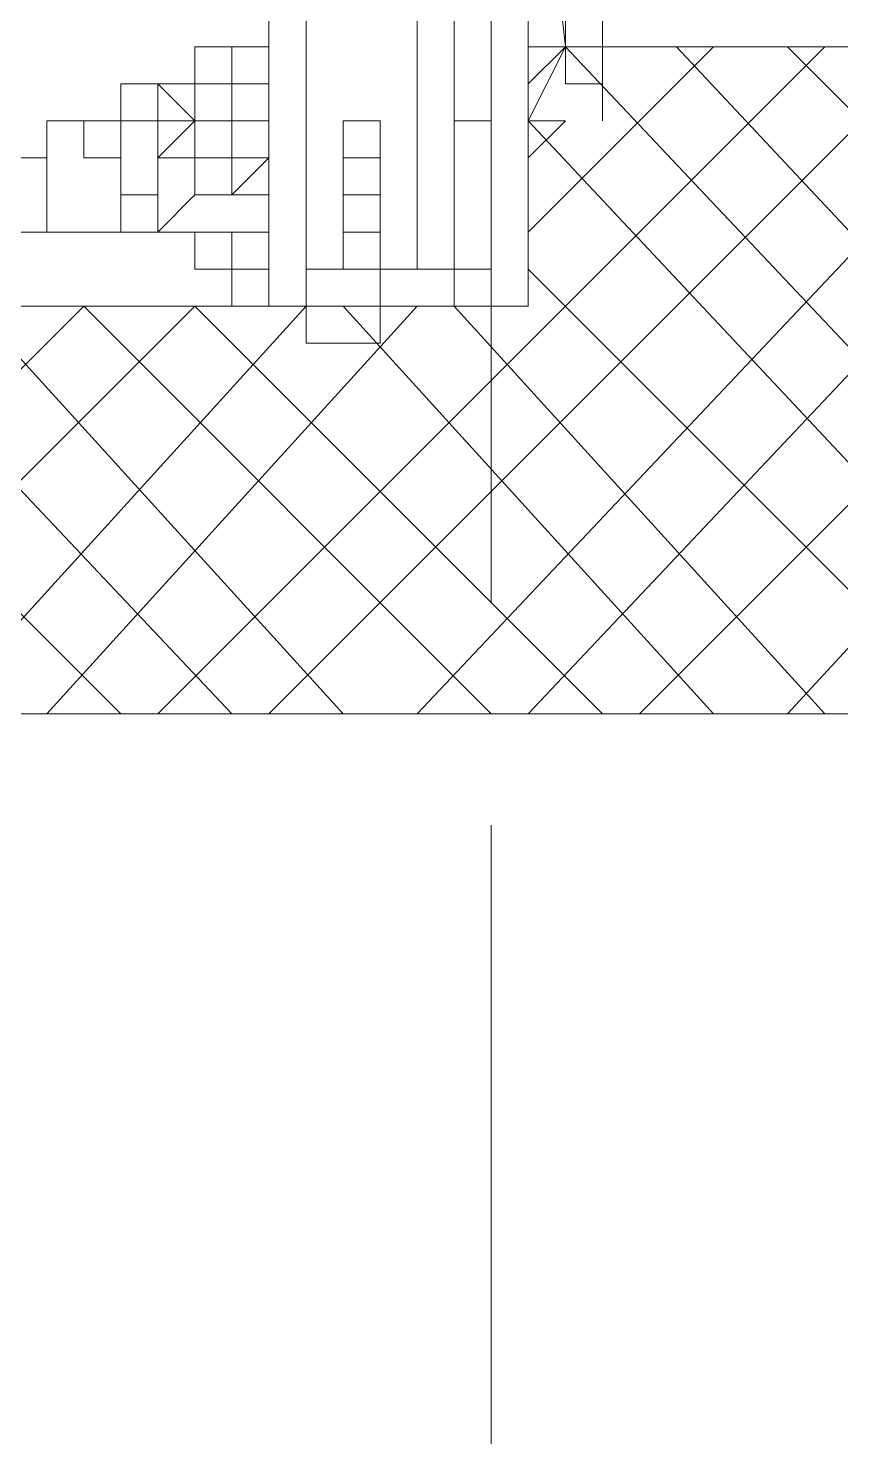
# Model space of a CAD drawing. Header units: millimetres. Extents: x -1005 to 291095, y -4225 to 50669.
# Drawn here: x 69489 to 71000, y 15577 to 18194 of the extents above; entities that cross this region are included whole.
import ezdxf

# ---------------------------------------------------------------- set-up
doc = ezdxf.new("R2010")
doc.units = ezdxf.units.MM
doc.layers.add('PDF_Geomertry', color=7, linetype='Continuous')

msp = doc.modelspace()

# ---------------------------------------------------------------- linework, layer by layer
at = {"layer": 'PDF_Geomertry', "lineweight": 5}
for points in [[(69936.7, 19261.8), (69867.8, 19261.8), (69867.8, 19606.2), (70212.2, 19606.2), (70212.2, 19675.1), (70281.1, 19675.1), (70281.1, 19606.2), (69936.7, 19606.2), (69936.7, 17677.7), (70281.1, 17677.7), (70969.8, 16920.1)], [(70005.6, 19606.2), (70005.6, 17677.7), (70005.6, 17608.8), (70005.6, 17677.7), (69867.8, 17677.7)], [(70350, 19261.8), (70350, 19606.2), (70281.1, 19606.2), (70281.1, 17677.7), (70281.1, 19606.2)], [(70212.2, 17746.6), (70212.2, 19537.3), (70281.1, 19537.3), (70005.6, 19537.3), (70005.6, 17746.6), (70005.6, 17746.6)], [(70556.6, 18022.1), (70556.6, 18091), (70556.6, 18228.7), (70556.6, 18917.5), (70487.7, 18917.5), (70487.7, 18848.6), (70487.7, 18917.5), (70487.7, 18917.5)], [(70487.7, 18917.5), (70487.7, 18504.2), (70487.7, 18917.5), (70487.7, 18228.7), (70487.7, 18091), (70556.6, 18091)], [(70281.1, 18848.6), (70350, 18848.6), (70350, 17126.7)], [(70418.8, 18297.6), (70418.8, 17953.2)], [(67526.1, 16920.1), (68697, 18159.8), (69867.8, 16920.1)], [(68421.5, 18159.8), (69661.2, 16920.1)], [(69730.1, 16920.1), (70969.8, 18159.8)], [(69798.9, 18159.8), (69798.9, 18159.8), (69798.9, 18091)], [(69867.8, 18091), (69867.8, 18022.1), (69867.8, 18091), (69867.8, 18159.8), (69798.9, 18159.8), (69798.9, 18159.8), (69867.8, 18159.8), (69936.7, 18159.8), (69936.7, 18091), (69936.7, 18159.8), (69867.8, 18159.8), (69867.8, 18091), (69867.8, 18159.8), (69867.8, 18159.8)], [(69798.9, 18159.8), (69798.9, 18159.8)], [(69867.8, 18022.1), (69867.8, 18022.1), (69867.8, 18022.1), (69867.8, 18091), (69867.8, 18159.8), (69936.7, 18159.8), (69936.7, 18091), (69936.7, 18091), (69936.7, 18159.8)], [(69936.7, 18022.1), (69867.8, 18022.1), (69867.8, 18091), (69936.7, 18091), (69936.7, 18159.8), (69936.7, 18091), (69936.7, 18159.8), (69867.8, 18159.8), (69867.8, 18159.8)], [(69936.7, 16920.1), (71176.5, 18159.8), (71727.4, 17539.9)], [(70212.2, 16920.1), (71383.1, 18159.8), (71727.4, 17746.6)], [(71658.6, 16920.1), (70487.7, 18159.8), (70418.8, 18022.1), (70418.8, 18022.1)], [(70418.8, 17815.4), (70763.2, 18159.8)], [(70418.8, 16920.1), (71589.7, 18159.8), (71727.4, 18022.1), (70625.4, 16920.1)], [(70694.3, 18159.8), (71727.4, 17057.8)], [(70900.9, 18159.8), (71727.4, 17333.3)], [(69661.2, 17953.2), (69661.2, 18022.1), (69661.2, 18091), (69661.2, 18022.1), (69661.2, 18022.1)], [(69661.2, 17815.4), (69661.2, 18091), (69730.1, 18091), (69798.9, 18022.1), (69798.9, 18091), (69730.1, 18091), (69730.1, 18022.1), (69730.1, 18091), (69730.1, 17815.4), (69730.1, 18091), (69730.1, 17815.4), (69730.1, 18091)], [(69936.7, 18091), (69867.8, 18091), (69867.8, 18091)], [(69936.7, 17953.2), (69867.8, 17884.3), (69867.8, 17953.2), (69936.7, 17953.2), (69936.7, 18022.1), (69936.7, 18091), (69936.7, 17746.6), (69936.7, 17746.6)], [(69316.8, 16920.1), (70005.6, 17677.7), (70350, 17677.7), (70350, 18022.1), (70350, 17746.6), (70281.1, 17746.6), (70005.6, 17746.6), (70005.6, 17746.6)], [(69523.5, 17815.4), (69385.7, 17815.4), (69385.7, 17953.2), (69523.5, 17953.2), (69523.5, 18022.1)], [(69592.3, 18022.1), (69592.3, 18022.1), (69661.2, 18022.1), (69523.5, 18022.1), (69523.5, 17815.4), (69661.2, 17815.4), (69661.2, 18022.1)], [(69730.1, 18022.1), (69798.9, 18022.1), (69730.1, 17953.2), (69798.9, 17953.2), (69798.9, 18022.1), (69798.9, 18022.1)], [(69798.9, 18022.1), (69798.9, 18022.1), (69798.9, 17953.2)], [(69867.8, 18022.1), (69867.8, 18022.1), (69867.8, 18022.1), (69798.9, 18022.1), (69798.9, 18022.1)], [(69798.9, 17953.2), (69798.9, 17953.2), (69798.9, 18022.1)], [(69798.9, 18022.1), (69798.9, 17953.2), (69798.9, 17953.2)], [(69798.9, 18022.1), (69798.9, 18022.1), (69798.9, 18022.1), (69867.8, 18022.1), (69936.7, 18022.1)], [(69936.7, 17884.3), (69936.7, 17884.3), (69936.7, 17953.2), (69867.8, 17953.2), (69798.9, 17953.2), (69798.9, 18022.1), (69798.9, 17953.2), (69798.9, 18022.1), (69798.9, 17953.2), (69798.9, 18022.1), (69798.9, 17953.2), (69798.9, 18022.1), (69798.9, 18022.1)], [(69867.8, 18022.1), (69867.8, 18022.1), (69798.9, 18022.1), (69798.9, 18022.1)], [(69798.9, 18022.1), (69798.9, 18022.1), (69798.9, 17953.2), (69867.8, 17953.2), (69798.9, 17953.2), (69798.9, 17953.2)], [(69867.8, 18022.1), (69867.8, 18022.1), (69936.7, 18022.1)], [(69936.7, 18022.1), (69936.7, 18022.1), (69936.7, 17953.2), (69867.8, 17953.2), (69867.8, 17884.3), (69867.8, 17953.2)], [(69936.7, 18022.1), (69936.7, 17953.2), (69867.8, 17953.2), (69867.8, 17953.2)], [(69867.8, 18022.1), (69867.8, 17953.2), (69867.8, 17953.2)], [(69936.7, 18022.1), (69936.7, 18022.1), (69936.7, 17953.2), (69936.7, 18022.1), (69867.8, 18022.1), (69867.8, 17953.2), (69867.8, 17953.2), (69867.8, 18022.1), (69936.7, 18022.1), (69867.8, 18022.1), (69867.8, 17953.2)], [(69936.7, 18022.1), (69936.7, 18022.1), (69867.8, 18022.1), (69867.8, 18022.1)], [(69936.7, 18022.1), (69936.7, 17953.2), (69867.8, 17953.2), (69867.8, 17884.3), (69867.8, 17953.2), (69867.8, 17884.3), (69867.8, 17953.2), (69867.8, 17884.3), (69867.8, 17953.2), (69867.8, 17884.3), (69867.8, 17953.2), (69867.8, 17884.3), (69867.8, 17953.2), (69867.8, 17884.3), (69867.8, 17953.2), (69867.8, 17884.3), (69867.8, 17953.2), (69867.8, 17884.3), (69867.8, 17953.2), (69867.8, 17884.3)], [(69936.7, 18022.1), (69936.7, 18022.1), (69936.7, 17953.2)], [(70143.3, 18022.1), (70074.5, 18022.1)], [(70418.8, 18022.1), (71451.9, 16920.1)], [(69592.3, 17953.2), (69592.3, 17953.2), (69661.2, 17953.2)], [(69798.9, 17746.6), (69798.9, 17815.4), (69730.1, 17815.4), (69798.9, 17884.3), (69798.9, 17953.2), (69798.9, 17953.2)], [(69798.9, 17953.2), (69798.9, 17953.2), (69798.9, 17884.3), (69798.9, 17953.2), (69798.9, 17884.3), (69798.9, 17953.2), (69798.9, 17884.3), (69798.9, 17953.2), (69798.9, 17884.3), (69798.9, 17953.2), (69798.9, 17884.3), (69798.9, 17953.2), (69798.9, 17884.3), (69798.9, 17953.2), (69798.9, 17884.3), (69798.9, 17953.2), (69798.9, 17884.3), (69798.9, 17953.2), (69798.9, 17884.3), (69798.9, 17953.2), (69798.9, 17884.3), (69798.9, 17953.2), (69798.9, 17884.3), (69798.9, 17953.2), (69798.9, 17884.3), (69798.9, 17953.2), (69798.9, 17884.3), (69798.9, 17953.2), (69798.9, 17884.3), (69798.9, 17953.2), (69798.9, 17884.3), (69798.9, 17953.2), (69798.9, 17884.3), (69798.9, 17953.2), (69798.9, 17884.3), (69798.9, 17953.2), (69798.9, 17884.3), (69798.9, 17953.2), (69798.9, 17884.3), (69798.9, 17953.2), (69798.9, 17884.3), (69798.9, 17953.2), (69798.9, 17884.3), (69798.9, 17953.2), (69798.9, 17884.3), (69798.9, 17953.2), (69798.9, 17884.3), (69798.9, 17953.2), (69798.9, 17884.3), (69798.9, 17953.2), (69798.9, 17884.3), (69798.9, 17953.2), (69798.9, 17884.3), (69798.9, 17953.2), (69798.9, 17884.3), (69798.9, 17953.2), (69798.9, 17884.3), (69798.9, 17953.2), (69798.9, 17884.3), (69798.9, 17953.2), (69798.9, 17884.3), (69798.9, 17953.2), (69798.9, 17884.3), (69798.9, 17953.2), (69798.9, 17884.3), (69798.9, 17953.2), (69798.9, 17884.3), (69798.9, 17953.2), (69798.9, 17884.3), (69798.9, 17953.2), (69798.9, 17884.3), (69798.9, 17953.2), (69798.9, 17884.3), (69798.9, 17953.2), (69798.9, 17884.3), (69798.9, 17953.2), (69867.8, 17953.2), (69867.8, 17884.3)], [(69936.7, 17953.2), (69867.8, 17953.2), (69867.8, 17953.2)], [(70074.5, 17884.3), (70074.5, 17884.3), (70074.5, 17953.2), (70143.3, 17953.2), (70143.3, 17884.3), (70143.3, 17884.3)], [(69798.9, 17884.3), (69867.8, 17884.3), (69867.8, 17884.3)], [(69867.8, 17815.4), (69867.8, 17815.4), (69936.7, 17815.4), (69936.7, 17884.3), (69867.8, 17884.3), (69867.8, 17884.3)], [(69661.2, 17815.4), (69661.2, 17815.4), (69730.1, 17815.4)], [(69730.1, 17815.4), (69730.1, 17815.4), (69798.9, 17815.4), (69798.9, 17746.6), (69798.9, 17746.6)], [(69798.9, 17746.6), (69798.9, 17746.6), (69798.9, 17815.4)], [(69798.9, 17815.4), (69867.8, 17815.4), (69867.8, 17746.6), (69798.9, 17746.6), (69798.9, 17815.4), (69798.9, 17746.6), (69867.8, 17746.6), (69936.7, 17746.6), (69936.7, 17815.4), (69867.8, 17815.4), (69867.8, 17746.6), (69867.8, 17815.4), (69867.8, 17746.6), (69867.8, 17815.4), (69867.8, 17746.6), (69867.8, 17815.4), (69867.8, 17746.6), (69867.8, 17815.4), (69867.8, 17746.6), (69867.8, 17815.4), (69867.8, 17746.6), (69867.8, 17815.4), (69867.8, 17746.6), (69867.8, 17746.6), (69867.8, 17677.7), (69867.8, 17746.6), (69867.8, 17815.4), (69936.7, 17815.4), (69867.8, 17815.4), (69936.7, 17815.4), (69936.7, 17746.6), (69936.7, 17815.4), (69867.8, 17815.4), (69867.8, 17746.6), (69867.8, 17815.4), (69867.8, 17746.6), (69867.8, 17815.4), (69867.8, 17746.6), (69936.7, 17746.6), (69936.7, 17746.6), (69936.7, 17815.4), (69867.8, 17815.4), (69867.8, 17815.4)], [(69936.7, 17815.4), (69936.7, 17815.4), (69798.9, 17815.4), (69867.8, 17815.4), (69867.8, 17815.4)], [(69798.9, 17815.4), (69798.9, 17815.4), (69798.9, 17746.6)], [(69936.7, 17815.4), (69936.7, 17815.4), (69936.7, 17815.4), (69798.9, 17815.4), (69798.9, 17746.6)], [(69798.9, 17815.4), (69936.7, 17815.4), (69936.7, 17815.4)], [(69798.9, 17815.4), (69798.9, 17815.4)], [(69867.8, 17815.4), (69867.8, 17815.4), (69867.8, 17746.6)], [(69867.8, 17815.4), (69867.8, 17815.4), (69867.8, 17746.6)], [(69936.7, 17746.6), (69936.7, 17746.6), (69936.7, 17815.4), (69936.7, 17746.6), (69936.7, 17815.4), (69936.7, 17815.4), (69936.7, 17746.6), (69936.7, 17746.6), (69867.8, 17746.6), (69867.8, 17746.6)], [(69867.8, 17815.4), (69867.8, 17815.4), (69867.8, 17746.6)], [(69867.8, 17815.4), (69867.8, 17746.6), (69867.8, 17746.6)], [(69867.8, 17815.4), (69867.8, 17815.4), (69867.8, 17746.6), (69867.8, 17746.6)], [(69867.8, 17815.4), (69867.8, 17815.4), (69867.8, 17746.6)], [(69867.8, 17815.4), (69936.7, 17815.4), (69936.7, 17815.4)], [(69936.7, 17815.4), (69936.7, 17815.4), (69936.7, 17746.6)], [(70900.9, 16920.1), (71727.4, 17815.4)], [(69936.7, 17746.6), (69936.7, 17746.6), (69867.8, 17746.6), (69867.8, 17746.6)], [(70418.8, 17746.6), (71245.3, 16920.1)], [(68834.7, 16920.1), (69592.3, 17677.7), (70350, 16920.1)], [(69041.3, 16920.1), (69798.9, 17677.7), (70556.6, 16920.1)], [(69385.7, 17677.7), (70074.5, 16920.1)], [(69523.5, 16920.1), (70212.2, 17677.7)], [(70074.5, 17677.7), (70763.2, 16920.1)], [(70350, 16713.4), (70350, 15060.4)]]:
    msp.add_lwpolyline(points, dxfattribs=at)
for points in [[(70418.8, 18779.7), (70487.7, 18159.8), (70418.8, 18091), (70418.8, 18159.8)], [(71727.4, 18159.8), (71727.4, 16920.1), (67250.6, 16920.1), (67250.6, 18159.8), (69385.7, 18159.8), (69385.7, 17677.7), (70418.8, 17677.7), (70418.8, 18159.8), (71727.4, 18159.8)], [(69798.9, 18159.8), (69798.9, 18091)], [(69798.9, 18159.8), (69798.9, 18159.8), (69798.9, 18091)], [(69798.9, 18159.8), (69798.9, 18159.8)], [(69936.7, 17815.4), (69936.7, 17815.4), (69936.7, 17746.6), (69936.7, 17815.4), (69936.7, 17746.6), (69936.7, 17815.4), (69936.7, 17746.6), (69936.7, 17815.4), (69936.7, 17746.6), (69936.7, 17815.4), (69936.7, 17746.6), (69936.7, 17815.4), (69936.7, 17746.6), (69936.7, 17815.4), (69936.7, 17746.6), (69936.7, 17815.4), (69936.7, 17746.6), (69936.7, 17815.4), (69936.7, 17746.6), (69936.7, 17815.4), (69936.7, 17746.6), (69936.7, 17815.4), (69936.7, 17746.6), (69936.7, 17815.4), (69936.7, 17746.6), (69936.7, 17815.4), (69936.7, 17746.6), (69936.7, 17815.4), (69936.7, 17746.6), (69936.7, 17815.4), (69936.7, 17746.6), (69936.7, 17815.4), (69936.7, 17746.6), (69936.7, 17815.4), (69936.7, 17746.6), (69936.7, 17815.4), (69936.7, 17746.6), (69936.7, 17815.4), (69936.7, 17746.6), (69936.7, 17815.4), (69936.7, 17746.6), (69936.7, 17815.4), (69936.7, 17746.6), (69936.7, 17815.4), (69936.7, 17746.6), (69936.7, 17815.4), (69936.7, 17746.6), (69936.7, 17815.4), (69936.7, 17746.6), (69936.7, 17815.4), (69936.7, 17746.6), (69936.7, 17815.4), (69936.7, 17746.6), (69936.7, 17815.4), (69936.7, 17746.6), (69936.7, 17815.4), (69936.7, 17746.6), (69936.7, 17815.4), (69936.7, 17746.6), (69936.7, 17815.4), (69936.7, 17746.6), (69936.7, 17815.4), (69936.7, 17746.6), (69936.7, 17815.4), (69936.7, 17746.6), (69936.7, 17815.4), (69936.7, 17746.6), (69936.7, 17815.4), (69936.7, 17746.6), (69936.7, 17815.4), (69936.7, 17746.6), (69936.7, 17815.4), (69936.7, 17746.6), (69936.7, 17815.4), (69936.7, 17746.6), (69936.7, 17815.4), (69936.7, 17746.6), (69936.7, 17815.4), (69936.7, 17746.6), (69936.7, 17815.4), (69936.7, 17746.6), (69936.7, 17815.4), (69936.7, 17746.6), (69936.7, 17815.4), (69936.7, 17746.6), (69936.7, 17815.4), (69936.7, 17746.6), (69936.7, 17815.4), (69936.7, 17746.6), (69936.7, 17815.4), (69936.7, 17746.6), (69936.7, 17815.4), (69936.7, 17746.6), (69936.7, 17815.4), (69936.7, 17746.6), (69936.7, 17815.4), (69936.7, 17746.6), (69936.7, 17815.4), (69936.7, 17746.6), (69936.7, 17815.4), (69936.7, 17746.6), (69936.7, 17815.4), (69936.7, 17746.6), (69936.7, 17815.4), (69936.7, 17746.6), (69936.7, 17815.4), (69936.7, 17746.6), (69936.7, 17815.4), (69936.7, 17746.6), (69936.7, 17815.4), (69936.7, 17746.6), (69936.7, 17815.4), (69936.7, 17746.6), (69936.7, 17815.4), (69936.7, 17746.6), (69936.7, 17815.4), (69936.7, 17746.6), (69936.7, 17815.4), (69936.7, 17746.6), (69936.7, 17815.4), (69936.7, 17746.6), (69936.7, 17815.4), (69936.7, 17746.6), (69936.7, 17815.4), (69936.7, 17746.6), (69936.7, 17815.4), (69936.7, 17746.6), (69936.7, 18091), (69798.9, 18091), (69798.9, 18159.8), (69936.7, 18159.8)], [(69798.9, 18091), (69798.9, 18159.8)], [(69867.8, 18091), (69867.8, 18159.8)], [(69867.8, 18091), (69867.8, 18159.8)], [(69867.8, 18091), (69867.8, 18159.8)], [(69867.8, 18091), (69867.8, 18159.8)], [(69867.8, 18091), (69867.8, 18159.8)], [(69936.7, 18091), (69936.7, 18159.8)], [(69936.7, 18091), (69936.7, 18159.8)], [(70418.8, 18022.1), (70418.8, 18091)], [(69592.3, 18022.1), (69523.5, 18022.1), (69592.3, 18022.1)], [(69592.3, 18022.1), (69592.3, 17953.2), (69592.3, 18022.1)], [(69730.1, 18022.1), (69661.2, 18022.1)], [(69661.2, 18022.1), (69661.2, 18022.1)], [(69661.2, 18022.1), (69661.2, 18022.1)], [(69798.9, 17953.2), (69798.9, 18022.1)], [(69798.9, 17953.2), (69798.9, 18022.1)], [(69798.9, 18022.1), (69798.9, 18022.1)], [(69798.9, 17953.2), (69798.9, 18022.1)], [(69798.9, 17953.2), (69798.9, 18022.1)], [(69798.9, 17953.2), (69798.9, 18022.1)], [(69798.9, 17953.2), (69798.9, 17953.2), (69798.9, 18022.1)], [(69798.9, 17953.2), (69798.9, 18022.1)], [(69798.9, 18022.1), (69798.9, 18022.1)], [(69798.9, 18022.1), (69798.9, 18022.1)], [(69798.9, 18022.1), (69798.9, 18022.1)], [(69798.9, 18022.1), (69798.9, 18022.1)], [(69798.9, 18022.1), (69798.9, 18022.1)], [(69798.9, 18022.1), (69798.9, 18022.1)], [(69798.9, 18022.1), (69798.9, 18022.1)], [(69798.9, 18022.1), (69798.9, 18022.1)], [(69798.9, 18022.1), (69798.9, 18022.1)], [(69798.9, 18022.1), (69798.9, 18022.1)], [(69798.9, 18022.1), (69798.9, 18022.1)], [(69798.9, 18022.1), (69798.9, 18022.1)], [(69798.9, 18022.1), (69798.9, 18022.1)], [(69798.9, 18022.1), (69798.9, 18022.1)], [(69798.9, 18022.1), (69798.9, 18022.1)], [(69798.9, 18022.1), (69798.9, 18022.1)], [(69798.9, 18022.1), (69798.9, 18022.1)], [(69798.9, 18022.1), (69798.9, 18022.1)], [(69798.9, 18022.1), (69798.9, 18022.1)], [(69798.9, 18022.1), (69798.9, 18022.1)], [(69798.9, 18022.1), (69798.9, 18022.1)], [(69798.9, 18022.1), (69798.9, 18022.1)], [(69798.9, 18022.1), (69798.9, 18022.1)], [(69798.9, 18022.1), (69798.9, 18022.1)], [(69798.9, 18022.1), (69798.9, 18022.1)], [(69798.9, 18022.1), (69798.9, 18022.1)], [(69798.9, 18022.1), (69798.9, 18022.1)], [(69798.9, 18022.1), (69798.9, 18022.1)], [(69798.9, 18022.1), (69798.9, 18022.1)], [(69798.9, 18022.1), (69798.9, 18022.1)], [(69798.9, 18022.1), (69798.9, 18022.1)], [(69798.9, 18022.1), (69798.9, 18022.1)], [(69798.9, 18022.1), (69798.9, 18022.1)], [(69798.9, 18022.1), (69798.9, 18022.1)], [(69798.9, 18022.1), (69798.9, 18022.1)], [(69798.9, 18022.1), (69798.9, 18022.1)], [(69798.9, 18022.1), (69798.9, 18022.1)], [(69798.9, 18022.1), (69798.9, 18022.1)], [(69798.9, 18022.1), (69798.9, 18022.1)], [(69798.9, 18022.1), (69798.9, 18022.1)], [(69798.9, 18022.1), (69798.9, 18022.1)], [(69798.9, 18022.1), (69798.9, 18022.1)], [(69798.9, 18022.1), (69798.9, 18022.1)], [(69798.9, 18022.1), (69798.9, 18022.1)], [(69798.9, 18022.1), (69798.9, 18022.1)], [(69798.9, 18022.1), (69798.9, 18022.1)], [(69798.9, 18022.1), (69798.9, 18022.1)], [(69798.9, 18022.1), (69798.9, 18022.1)], [(69798.9, 18022.1), (69798.9, 18022.1)], [(69798.9, 18022.1), (69798.9, 18022.1)], [(69798.9, 18022.1), (69798.9, 18022.1)], [(69798.9, 18022.1), (69798.9, 18022.1)], [(69798.9, 18022.1), (69798.9, 18022.1)], [(69798.9, 18022.1), (69798.9, 18022.1)], [(69798.9, 18022.1), (69798.9, 18022.1)], [(69798.9, 18022.1), (69798.9, 18022.1)], [(69798.9, 18022.1), (69798.9, 18022.1)], [(69798.9, 18022.1), (69798.9, 18022.1)], [(69798.9, 18022.1), (69798.9, 18022.1)], [(69798.9, 18022.1), (69798.9, 18022.1)], [(69798.9, 18022.1), (69798.9, 18022.1)], [(69798.9, 18022.1), (69798.9, 18022.1)], [(69798.9, 18022.1), (69798.9, 18022.1)], [(69798.9, 18022.1), (69798.9, 18022.1)], [(69798.9, 18022.1), (69798.9, 18022.1)], [(69798.9, 18022.1), (69798.9, 18022.1)], [(69798.9, 18022.1), (69798.9, 18022.1)], [(69798.9, 18022.1), (69798.9, 18022.1)], [(69798.9, 18022.1), (69798.9, 18022.1)], [(69798.9, 18022.1), (69798.9, 18022.1)], [(69798.9, 18022.1), (69798.9, 18022.1)], [(69798.9, 18022.1), (69798.9, 17953.2), (69798.9, 18022.1)], [(69798.9, 18022.1), (69798.9, 18022.1)], [(69798.9, 18022.1), (69798.9, 18022.1)], [(69867.8, 18022.1), (69867.8, 18022.1)], [(69867.8, 18022.1), (69867.8, 18022.1)], [(69867.8, 18022.1), (69867.8, 18022.1)], [(69867.8, 18022.1), (69867.8, 18022.1)], [(69867.8, 18022.1), (69867.8, 18022.1)], [(69867.8, 18022.1), (69867.8, 18022.1)], [(69867.8, 18022.1), (69867.8, 18022.1)], [(69867.8, 18022.1), (69867.8, 18022.1)], [(69867.8, 18022.1), (69867.8, 18022.1)], [(69867.8, 18022.1), (69867.8, 18022.1)], [(69867.8, 18022.1), (69867.8, 18022.1)], [(69867.8, 18022.1), (69867.8, 18022.1)], [(69867.8, 18022.1), (69867.8, 18022.1)], [(69867.8, 18022.1), (69867.8, 18022.1)], [(69867.8, 18022.1), (69867.8, 18022.1)], [(69867.8, 18022.1), (69867.8, 18022.1)], [(69867.8, 18022.1), (69867.8, 18022.1)], [(69867.8, 18022.1), (69867.8, 18022.1)], [(69867.8, 18022.1), (69867.8, 18022.1)], [(69936.7, 18022.1), (69867.8, 18022.1), (69936.7, 18022.1)], [(69867.8, 18022.1), (69867.8, 18022.1)], [(69936.7, 18022.1), (69867.8, 18022.1), (69936.7, 18022.1)], [(69867.8, 18022.1), (69936.7, 18022.1), (69867.8, 18022.1)], [(69867.8, 18022.1), (69867.8, 17953.2)], [(69867.8, 18022.1), (69867.8, 17953.2)], [(69867.8, 17953.2), (69867.8, 17953.2), (69867.8, 18022.1)], [(69867.8, 18022.1), (69867.8, 17953.2)], [(69867.8, 17953.2), (69867.8, 18022.1), (69867.8, 17953.2)], [(69867.8, 17953.2), (69867.8, 18022.1), (69867.8, 17953.2)], [(69867.8, 18022.1), (69936.7, 18022.1)], [(69867.8, 18022.1), (69867.8, 18022.1)], [(69867.8, 18022.1), (69867.8, 18022.1)], [(69867.8, 18022.1), (69867.8, 18022.1)], [(69867.8, 18022.1), (69867.8, 18022.1)], [(69867.8, 18022.1), (69867.8, 18022.1)], [(69867.8, 18022.1), (69867.8, 18022.1)], [(69867.8, 18022.1), (69867.8, 18022.1)], [(69867.8, 18022.1), (69867.8, 18022.1)], [(69867.8, 18022.1), (69867.8, 18022.1)], [(69867.8, 18022.1), (69867.8, 18022.1)], [(69867.8, 18022.1), (69867.8, 18022.1)], [(69867.8, 18022.1), (69867.8, 18022.1)], [(69867.8, 18022.1), (69867.8, 18022.1)], [(69867.8, 18022.1), (69867.8, 18022.1)], [(69867.8, 18022.1), (69867.8, 18022.1)], [(69867.8, 18022.1), (69867.8, 18022.1)], [(69867.8, 18022.1), (69867.8, 18022.1)], [(69867.8, 18022.1), (69867.8, 18022.1)], [(69867.8, 18022.1), (69867.8, 18022.1)], [(69867.8, 18022.1), (69867.8, 18022.1)], [(69867.8, 18022.1), (69867.8, 18022.1)], [(69867.8, 18022.1), (69867.8, 18022.1)], [(69867.8, 18022.1), (69867.8, 18022.1)], [(69867.8, 18022.1), (69867.8, 18022.1)], [(69867.8, 18022.1), (69867.8, 18022.1)], [(69867.8, 18022.1), (69867.8, 18022.1)], [(69867.8, 18022.1), (69867.8, 18022.1)], [(69867.8, 18022.1), (69867.8, 18022.1)], [(69867.8, 18022.1), (69867.8, 18022.1)], [(69867.8, 18022.1), (69867.8, 18022.1)], [(69867.8, 18022.1), (69867.8, 18022.1)], [(69867.8, 18022.1), (69867.8, 18022.1)], [(69867.8, 18022.1), (69867.8, 18022.1)], [(69867.8, 18022.1), (69867.8, 18022.1)], [(69867.8, 18022.1), (69867.8, 18022.1)], [(69867.8, 18022.1), (69867.8, 18022.1)], [(69867.8, 18022.1), (69867.8, 18022.1)], [(69867.8, 18022.1), (69867.8, 18022.1)], [(69867.8, 18022.1), (69867.8, 18022.1)], [(69867.8, 18022.1), (69867.8, 18022.1)], [(69867.8, 18022.1), (69867.8, 18022.1)], [(69867.8, 18022.1), (69867.8, 18022.1)], [(69867.8, 18022.1), (69867.8, 18022.1)], [(69867.8, 18022.1), (69867.8, 18022.1)], [(69867.8, 18022.1), (69867.8, 18022.1)], [(69867.8, 18022.1), (69867.8, 18022.1)], [(69867.8, 18022.1), (69867.8, 18022.1)], [(69867.8, 18022.1), (69867.8, 18022.1)], [(69867.8, 18022.1), (69867.8, 18022.1)], [(69867.8, 18022.1), (69867.8, 18022.1)], [(69867.8, 18022.1), (69867.8, 18022.1)], [(69867.8, 18022.1), (69867.8, 18022.1)], [(69867.8, 18022.1), (69867.8, 18022.1)], [(69867.8, 18022.1), (69867.8, 18022.1)], [(69867.8, 18022.1), (69867.8, 18022.1)], [(69867.8, 18022.1), (69867.8, 18022.1)], [(69867.8, 18022.1), (69867.8, 18022.1)], [(69867.8, 18022.1), (69867.8, 18022.1)], [(69867.8, 18022.1), (69867.8, 18022.1)], [(69867.8, 18022.1), (69867.8, 18022.1)], [(69867.8, 18022.1), (69867.8, 18022.1)], [(69867.8, 18022.1), (69867.8, 18022.1)], [(69867.8, 18022.1), (69867.8, 18022.1)], [(69867.8, 18022.1), (69867.8, 18022.1)], [(69867.8, 18022.1), (69867.8, 18022.1)], [(69867.8, 18022.1), (69867.8, 18022.1)], [(69867.8, 18022.1), (69867.8, 18022.1)], [(69867.8, 18022.1), (69867.8, 18022.1)], [(69867.8, 18022.1), (69867.8, 18022.1)], [(69867.8, 18022.1), (69867.8, 18022.1)], [(69867.8, 18022.1), (69867.8, 18022.1)], [(69867.8, 18022.1), (69867.8, 18022.1)], [(69867.8, 18022.1), (69867.8, 18022.1)], [(69867.8, 18022.1), (69867.8, 18022.1)], [(69867.8, 18022.1), (69867.8, 18022.1)], [(70074.5, 17746.6), (70143.3, 17746.6), (70143.3, 18022.1), (70074.5, 18022.1)], [(70281.1, 18022.1), (70350, 18022.1)], [(70418.8, 18022.1), (70487.7, 18022.1), (70418.8, 17953.2), (70418.8, 18022.1)], [(69798.9, 17953.2), (69798.9, 17953.2)], [(69798.9, 17953.2), (69798.9, 17953.2)], [(69798.9, 17953.2), (69798.9, 17953.2)], [(69798.9, 17953.2), (69798.9, 17953.2)], [(69798.9, 17953.2), (69798.9, 17953.2)], [(69798.9, 17953.2), (69798.9, 17953.2)], [(69798.9, 17953.2), (69798.9, 17953.2)], [(69798.9, 17953.2), (69798.9, 17953.2)], [(69798.9, 17953.2), (69798.9, 17953.2)], [(69798.9, 17953.2), (69798.9, 17953.2)], [(69798.9, 17953.2), (69798.9, 17953.2)], [(69798.9, 17953.2), (69798.9, 17953.2)], [(69798.9, 17953.2), (69798.9, 17953.2)], [(69798.9, 17953.2), (69798.9, 17953.2)], [(69798.9, 17953.2), (69798.9, 17953.2)], [(69798.9, 17953.2), (69798.9, 17953.2)], [(69798.9, 17953.2), (69798.9, 17953.2)], [(69798.9, 17953.2), (69798.9, 17953.2)], [(69798.9, 17953.2), (69798.9, 17953.2)], [(69798.9, 17953.2), (69798.9, 17953.2)], [(69798.9, 17953.2), (69798.9, 17953.2)], [(69798.9, 17953.2), (69798.9, 17953.2)], [(69798.9, 17953.2), (69798.9, 17953.2)], [(69798.9, 17953.2), (69798.9, 17953.2)], [(69798.9, 17953.2), (69798.9, 17953.2)], [(69798.9, 17953.2), (69798.9, 17953.2)], [(69798.9, 17953.2), (69798.9, 17953.2)], [(69798.9, 17953.2), (69798.9, 17953.2)], [(69798.9, 17953.2), (69798.9, 17953.2)], [(69798.9, 17953.2), (69798.9, 17953.2)], [(69798.9, 17953.2), (69798.9, 17953.2)], [(69798.9, 17953.2), (69798.9, 17953.2)], [(69798.9, 17953.2), (69798.9, 17953.2)], [(69798.9, 17953.2), (69798.9, 17953.2)], [(69798.9, 17953.2), (69798.9, 17953.2)], [(69798.9, 17953.2), (69798.9, 17953.2)], [(69798.9, 17953.2), (69798.9, 17953.2)], [(69798.9, 17953.2), (69798.9, 17953.2)], [(69798.9, 17953.2), (69798.9, 17953.2)], [(69798.9, 17953.2), (69798.9, 17953.2)], [(69798.9, 17953.2), (69798.9, 17953.2)], [(69798.9, 17953.2), (69798.9, 17953.2)], [(69798.9, 17953.2), (69798.9, 17953.2)], [(69798.9, 17953.2), (69798.9, 17953.2)], [(69798.9, 17953.2), (69798.9, 17953.2)], [(69798.9, 17953.2), (69798.9, 17953.2)], [(69798.9, 17953.2), (69798.9, 17953.2)], [(69798.9, 17953.2), (69798.9, 17953.2)], [(69798.9, 17953.2), (69798.9, 17953.2)], [(69798.9, 17953.2), (69798.9, 17953.2)], [(69798.9, 17953.2), (69798.9, 17953.2)], [(69798.9, 17953.2), (69798.9, 17953.2)], [(69798.9, 17953.2), (69798.9, 17953.2)], [(69798.9, 17953.2), (69798.9, 17953.2)], [(69798.9, 17953.2), (69798.9, 17953.2)], [(69798.9, 17953.2), (69798.9, 17953.2)], [(69798.9, 17953.2), (69798.9, 17953.2)], [(69798.9, 17953.2), (69798.9, 17953.2)], [(69798.9, 17953.2), (69798.9, 17953.2)], [(69798.9, 17953.2), (69798.9, 17953.2)], [(69798.9, 17953.2), (69798.9, 17953.2)], [(69798.9, 17884.3), (69798.9, 17953.2)], [(69798.9, 17884.3), (69798.9, 17953.2)], [(69798.9, 17884.3), (69798.9, 17953.2)], [(69798.9, 17884.3), (69798.9, 17953.2)], [(69798.9, 17884.3), (69798.9, 17953.2)], [(69798.9, 17884.3), (69798.9, 17953.2)], [(69798.9, 17884.3), (69798.9, 17953.2)], [(69798.9, 17884.3), (69798.9, 17953.2)], [(69798.9, 17884.3), (69798.9, 17953.2)], [(69798.9, 17884.3), (69798.9, 17953.2)], [(69798.9, 17884.3), (69798.9, 17953.2)], [(69798.9, 17884.3), (69798.9, 17953.2)], [(69798.9, 17884.3), (69798.9, 17953.2)], [(69798.9, 17884.3), (69798.9, 17953.2)], [(69798.9, 17884.3), (69798.9, 17953.2)], [(69798.9, 17884.3), (69798.9, 17953.2)], [(69798.9, 17884.3), (69798.9, 17953.2)], [(69798.9, 17884.3), (69798.9, 17953.2)], [(69798.9, 17884.3), (69798.9, 17953.2)], [(69798.9, 17884.3), (69798.9, 17953.2)], [(69798.9, 17884.3), (69798.9, 17953.2)], [(69798.9, 17884.3), (69798.9, 17953.2)], [(69798.9, 17884.3), (69798.9, 17953.2)], [(69798.9, 17884.3), (69798.9, 17953.2)], [(69798.9, 17884.3), (69798.9, 17953.2)], [(69798.9, 17884.3), (69798.9, 17953.2)], [(69798.9, 17884.3), (69798.9, 17953.2)], [(69798.9, 17884.3), (69798.9, 17953.2)], [(69798.9, 17884.3), (69798.9, 17953.2)], [(69798.9, 17884.3), (69798.9, 17953.2)], [(69798.9, 17884.3), (69798.9, 17953.2)], [(69798.9, 17884.3), (69798.9, 17953.2)], [(69798.9, 17884.3), (69798.9, 17953.2)], [(69798.9, 17953.2), (69798.9, 17953.2)], [(69798.9, 17953.2), (69798.9, 17953.2)], [(69798.9, 17953.2), (69798.9, 17953.2)], [(69798.9, 17953.2), (69798.9, 17953.2)], [(69798.9, 17953.2), (69798.9, 17953.2)], [(69798.9, 17953.2), (69798.9, 17953.2)], [(69798.9, 17953.2), (69798.9, 17953.2)], [(69798.9, 17953.2), (69798.9, 17953.2)], [(69798.9, 17953.2), (69798.9, 17953.2)], [(69798.9, 17953.2), (69798.9, 17953.2)], [(69798.9, 17953.2), (69798.9, 17953.2)], [(69798.9, 17953.2), (69798.9, 17953.2)], [(69798.9, 17953.2), (69798.9, 17953.2)], [(69798.9, 17953.2), (69798.9, 17953.2)], [(69798.9, 17953.2), (69798.9, 17953.2)], [(69798.9, 17953.2), (69798.9, 17953.2)], [(69798.9, 17953.2), (69798.9, 17953.2)], [(69798.9, 17953.2), (69798.9, 17953.2)], [(69798.9, 17953.2), (69798.9, 17953.2)], [(69798.9, 17953.2), (69798.9, 17953.2)], [(69798.9, 17953.2), (69798.9, 17953.2)], [(69798.9, 17953.2), (69798.9, 17953.2)], [(69798.9, 17953.2), (69798.9, 17953.2)], [(69798.9, 17953.2), (69798.9, 17953.2)], [(69798.9, 17953.2), (69798.9, 17953.2)], [(69798.9, 17953.2), (69798.9, 17953.2)], [(69798.9, 17953.2), (69798.9, 17953.2)], [(69798.9, 17953.2), (69798.9, 17953.2)], [(69798.9, 17953.2), (69798.9, 17953.2)], [(69798.9, 17953.2), (69798.9, 17953.2)], [(69798.9, 17953.2), (69798.9, 17953.2)], [(69798.9, 17953.2), (69798.9, 17953.2)], [(69798.9, 17953.2), (69798.9, 17953.2)], [(69798.9, 17953.2), (69798.9, 17953.2)], [(69798.9, 17953.2), (69798.9, 17953.2)], [(69798.9, 17953.2), (69798.9, 17953.2)], [(69798.9, 17953.2), (69798.9, 17953.2)], [(69798.9, 17953.2), (69798.9, 17953.2)], [(69798.9, 17953.2), (69798.9, 17953.2)], [(69798.9, 17953.2), (69798.9, 17953.2)], [(69798.9, 17953.2), (69798.9, 17953.2)], [(69798.9, 17953.2), (69798.9, 17953.2)], [(69798.9, 17953.2), (69798.9, 17953.2)], [(69798.9, 17953.2), (69798.9, 17953.2)], [(69798.9, 17953.2), (69798.9, 17953.2)], [(69798.9, 17953.2), (69798.9, 17953.2)], [(69798.9, 17953.2), (69798.9, 17953.2)], [(69798.9, 17953.2), (69798.9, 17953.2)], [(69798.9, 17953.2), (69798.9, 17953.2)], [(69798.9, 17953.2), (69798.9, 17953.2)], [(69798.9, 17953.2), (69798.9, 17953.2)], [(69798.9, 17953.2), (69798.9, 17953.2)], [(69798.9, 17953.2), (69798.9, 17953.2)], [(69798.9, 17953.2), (69798.9, 17953.2)], [(69867.8, 17953.2), (69867.8, 17953.2)], [(69867.8, 17953.2), (69867.8, 17953.2)], [(69867.8, 17953.2), (69867.8, 17953.2)], [(69867.8, 17953.2), (69867.8, 17953.2)], [(69867.8, 17953.2), (69867.8, 17953.2)], [(69867.8, 17953.2), (69867.8, 17953.2)], [(69867.8, 17953.2), (69867.8, 17953.2)], [(69867.8, 17953.2), (69867.8, 17953.2)], [(69867.8, 17953.2), (69867.8, 17953.2)], [(69867.8, 17953.2), (69867.8, 17953.2)], [(69867.8, 17953.2), (69867.8, 17953.2)], [(69867.8, 17953.2), (69867.8, 17953.2)], [(69867.8, 17953.2), (69867.8, 17953.2)], [(69867.8, 17953.2), (69867.8, 17953.2)], [(69867.8, 17884.3), (69867.8, 17953.2)], [(69867.8, 17884.3), (69867.8, 17953.2)], [(69867.8, 17884.3), (69867.8, 17953.2)], [(69867.8, 17884.3), (69867.8, 17953.2)], [(69867.8, 17884.3), (69867.8, 17953.2)], [(69867.8, 17884.3), (69867.8, 17953.2)], [(69867.8, 17884.3), (69867.8, 17953.2)], [(69867.8, 17884.3), (69867.8, 17953.2)], [(69867.8, 17884.3), (69867.8, 17953.2)], [(69867.8, 17884.3), (69867.8, 17953.2)], [(69867.8, 17884.3), (69867.8, 17953.2)], [(69867.8, 17884.3), (69867.8, 17953.2)], [(69867.8, 17884.3), (69867.8, 17953.2)], [(69867.8, 17884.3), (69867.8, 17953.2)], [(69867.8, 17884.3), (69867.8, 17953.2)], [(69867.8, 17884.3), (69867.8, 17953.2)], [(69867.8, 17884.3), (69867.8, 17953.2)], [(69867.8, 17884.3), (69867.8, 17953.2)], [(69867.8, 17884.3), (69867.8, 17953.2)], [(69867.8, 17884.3), (69867.8, 17953.2)], [(69867.8, 17884.3), (69867.8, 17953.2)], [(69867.8, 17884.3), (69867.8, 17953.2)], [(69867.8, 17884.3), (69867.8, 17953.2)], [(69867.8, 17884.3), (69867.8, 17953.2)], [(69867.8, 17884.3), (69867.8, 17953.2)], [(69867.8, 17884.3), (69867.8, 17953.2)], [(69867.8, 17884.3), (69867.8, 17953.2)], [(69867.8, 17884.3), (69867.8, 17953.2)], [(69867.8, 17884.3), (69867.8, 17953.2)], [(69867.8, 17884.3), (69867.8, 17953.2)], [(69867.8, 17884.3), (69867.8, 17953.2)], [(69867.8, 17884.3), (69867.8, 17953.2)], [(69867.8, 17884.3), (69867.8, 17953.2)], [(69867.8, 17884.3), (69867.8, 17953.2)], [(69867.8, 17884.3), (69867.8, 17953.2)], [(69867.8, 17884.3), (69867.8, 17953.2)], [(69867.8, 17884.3), (69867.8, 17953.2)], [(69730.1, 17884.3), (69661.2, 17884.3)], [(69867.8, 17884.3), (69867.8, 17884.3)], [(70143.3, 17884.3), (70143.3, 17815.4), (70074.5, 17815.4), (70074.5, 17884.3), (70143.3, 17884.3)], [(69661.2, 17815.4), (69661.2, 17815.4)], [(69661.2, 17815.4), (69661.2, 17815.4)], [(69661.2, 17815.4), (69661.2, 17815.4)], [(69661.2, 17815.4), (69661.2, 17815.4)], [(69798.9, 17815.4), (69798.9, 17815.4)], [(69798.9, 17815.4), (69798.9, 17815.4)], [(69798.9, 17746.6), (69798.9, 17746.6), (69798.9, 17815.4)], [(69798.9, 17815.4), (69798.9, 17815.4)], [(69798.9, 17815.4), (69798.9, 17815.4)], [(69798.9, 17815.4), (69798.9, 17815.4)], [(69798.9, 17746.6), (69798.9, 17815.4)], [(69798.9, 17746.6), (69798.9, 17815.4)], [(69798.9, 17746.6), (69798.9, 17815.4)], [(69798.9, 17746.6), (69798.9, 17815.4)], [(69798.9, 17746.6), (69798.9, 17815.4)], [(69798.9, 17746.6), (69798.9, 17815.4)], [(69798.9, 17746.6), (69798.9, 17815.4)], [(69798.9, 17746.6), (69798.9, 17815.4)], [(69798.9, 17746.6), (69798.9, 17815.4)], [(69798.9, 17746.6), (69798.9, 17815.4)], [(69798.9, 17746.6), (69798.9, 17815.4)], [(69798.9, 17746.6), (69798.9, 17815.4)], [(69798.9, 17746.6), (69798.9, 17815.4)], [(69798.9, 17746.6), (69798.9, 17815.4)], [(69798.9, 17746.6), (69798.9, 17815.4)], [(69798.9, 17746.6), (69798.9, 17815.4)], [(69798.9, 17746.6), (69798.9, 17815.4)], [(69798.9, 17746.6), (69798.9, 17815.4)], [(69798.9, 17746.6), (69798.9, 17815.4)], [(69798.9, 17746.6), (69798.9, 17815.4)], [(69798.9, 17746.6), (69798.9, 17815.4)], [(69798.9, 17746.6), (69798.9, 17815.4)], [(69798.9, 17746.6), (69798.9, 17815.4)], [(69798.9, 17746.6), (69798.9, 17815.4)], [(69798.9, 17746.6), (69798.9, 17815.4)], [(69798.9, 17746.6), (69798.9, 17815.4)], [(69798.9, 17746.6), (69798.9, 17815.4)], [(69798.9, 17746.6), (69798.9, 17815.4)], [(69798.9, 17746.6), (69798.9, 17815.4)], [(69798.9, 17746.6), (69798.9, 17815.4)], [(69798.9, 17746.6), (69798.9, 17815.4)], [(69798.9, 17746.6), (69798.9, 17815.4)], [(69798.9, 17746.6), (69798.9, 17815.4)], [(69798.9, 17746.6), (69798.9, 17815.4)], [(69798.9, 17746.6), (69798.9, 17815.4)], [(69798.9, 17746.6), (69798.9, 17815.4)], [(69798.9, 17746.6), (69798.9, 17815.4)], [(69798.9, 17746.6), (69798.9, 17815.4)], [(69798.9, 17746.6), (69798.9, 17815.4)], [(69798.9, 17746.6), (69798.9, 17815.4)], [(69798.9, 17746.6), (69798.9, 17815.4)], [(69798.9, 17746.6), (69798.9, 17815.4)], [(69798.9, 17746.6), (69798.9, 17815.4)], [(69798.9, 17746.6), (69798.9, 17815.4)], [(69798.9, 17746.6), (69798.9, 17815.4)], [(69798.9, 17815.4), (69798.9, 17815.4)], [(69798.9, 17746.6), (69798.9, 17815.4)], [(69798.9, 17746.6), (69798.9, 17815.4)], [(69798.9, 17746.6), (69798.9, 17815.4), (69798.9, 17746.6)], [(69867.8, 17815.4), (69867.8, 17815.4)], [(69867.8, 17815.4), (69867.8, 17815.4)], [(69867.8, 17815.4), (69867.8, 17815.4)], [(69867.8, 17815.4), (69867.8, 17815.4), (69867.8, 17746.6)], [(69867.8, 17815.4), (69867.8, 17815.4)], [(69867.8, 17815.4), (69867.8, 17815.4)], [(69867.8, 17815.4), (69867.8, 17815.4)], [(69867.8, 17815.4), (69867.8, 17815.4)], [(69867.8, 17746.6), (69867.8, 17746.6), (69867.8, 17815.4)], [(69936.7, 17815.4), (69936.7, 17746.6), (69867.8, 17746.6), (69867.8, 17815.4), (69936.7, 17815.4)], [(69867.8, 17815.4), (69936.7, 17815.4), (69936.7, 17746.6), (69867.8, 17746.6), (69867.8, 17815.4)], [(69867.8, 17815.4), (69867.8, 17746.6)], [(69867.8, 17746.6), (69867.8, 17815.4)], [(69867.8, 17746.6), (69867.8, 17815.4)], [(69867.8, 17746.6), (69867.8, 17815.4)], [(69867.8, 17746.6), (69867.8, 17815.4)], [(69867.8, 17746.6), (69867.8, 17815.4)], [(69867.8, 17746.6), (69867.8, 17815.4)], [(69867.8, 17746.6), (69867.8, 17815.4)], [(69867.8, 17746.6), (69867.8, 17815.4)], [(69867.8, 17746.6), (69867.8, 17815.4)], [(69867.8, 17746.6), (69867.8, 17815.4)], [(69867.8, 17746.6), (69867.8, 17815.4)], [(69867.8, 17746.6), (69867.8, 17815.4)], [(69867.8, 17746.6), (69867.8, 17815.4)], [(69867.8, 17746.6), (69867.8, 17815.4)], [(69867.8, 17746.6), (69867.8, 17815.4)], [(69867.8, 17746.6), (69867.8, 17815.4)], [(69867.8, 17746.6), (69867.8, 17815.4)], [(69867.8, 17746.6), (69867.8, 17815.4)], [(69867.8, 17746.6), (69867.8, 17815.4)], [(69867.8, 17746.6), (69867.8, 17815.4)], [(69867.8, 17746.6), (69867.8, 17815.4)], [(69867.8, 17746.6), (69867.8, 17815.4)], [(69867.8, 17746.6), (69867.8, 17815.4)], [(69867.8, 17746.6), (69867.8, 17815.4)], [(69867.8, 17746.6), (69867.8, 17815.4)], [(69867.8, 17746.6), (69867.8, 17815.4)], [(69867.8, 17746.6), (69867.8, 17815.4)], [(69867.8, 17746.6), (69867.8, 17815.4)], [(69867.8, 17746.6), (69867.8, 17815.4)], [(69867.8, 17746.6), (69867.8, 17815.4)], [(69867.8, 17746.6), (69867.8, 17815.4)], [(69867.8, 17746.6), (69867.8, 17815.4)], [(69867.8, 17746.6), (69867.8, 17815.4)], [(69867.8, 17746.6), (69867.8, 17815.4)], [(69867.8, 17746.6), (69867.8, 17815.4)], [(69867.8, 17746.6), (69867.8, 17815.4)], [(69867.8, 17746.6), (69867.8, 17815.4)], [(69867.8, 17746.6), (69867.8, 17815.4)], [(69867.8, 17746.6), (69867.8, 17815.4)], [(69867.8, 17746.6), (69867.8, 17815.4)], [(69867.8, 17746.6), (69867.8, 17815.4)], [(69867.8, 17746.6), (69867.8, 17815.4)], [(69867.8, 17746.6), (69867.8, 17815.4)], [(69867.8, 17746.6), (69867.8, 17815.4)], [(69867.8, 17746.6), (69867.8, 17815.4)], [(69867.8, 17746.6), (69867.8, 17815.4)], [(69867.8, 17746.6), (69867.8, 17815.4)], [(69867.8, 17746.6), (69867.8, 17815.4)], [(69867.8, 17746.6), (69867.8, 17815.4)], [(69867.8, 17746.6), (69867.8, 17815.4)], [(69867.8, 17746.6), (69867.8, 17815.4)], [(69867.8, 17746.6), (69867.8, 17815.4)], [(69867.8, 17746.6), (69867.8, 17815.4)], [(69867.8, 17746.6), (69867.8, 17815.4)], [(69867.8, 17746.6), (69867.8, 17815.4)], [(69867.8, 17746.6), (69867.8, 17815.4)], [(69867.8, 17746.6), (69867.8, 17815.4)], [(69867.8, 17746.6), (69867.8, 17815.4)], [(69867.8, 17746.6), (69867.8, 17815.4)], [(69867.8, 17746.6), (69867.8, 17815.4)], [(69867.8, 17746.6), (69867.8, 17815.4)], [(69867.8, 17746.6), (69867.8, 17815.4)], [(69867.8, 17746.6), (69867.8, 17815.4)], [(69867.8, 17746.6), (69867.8, 17815.4)], [(69867.8, 17815.4), (69867.8, 17815.4)], [(69867.8, 17815.4), (69867.8, 17815.4)], [(69867.8, 17815.4), (69867.8, 17815.4)], [(69867.8, 17815.4), (69867.8, 17815.4)], [(69867.8, 17815.4), (69867.8, 17815.4)], [(69867.8, 17815.4), (69867.8, 17815.4)], [(69867.8, 17815.4), (69867.8, 17815.4)], [(69867.8, 17815.4), (69867.8, 17815.4)], [(69867.8, 17815.4), (69867.8, 17815.4)], [(69867.8, 17815.4), (69867.8, 17815.4)], [(69867.8, 17815.4), (69867.8, 17815.4)], [(69867.8, 17815.4), (69867.8, 17815.4)], [(69867.8, 17815.4), (69867.8, 17815.4)], [(69867.8, 17815.4), (69867.8, 17815.4)], [(69867.8, 17815.4), (69867.8, 17815.4)], [(69867.8, 17815.4), (69867.8, 17815.4)], [(69867.8, 17815.4), (69867.8, 17815.4)], [(69867.8, 17815.4), (69867.8, 17815.4)], [(69867.8, 17815.4), (69867.8, 17815.4)], [(69867.8, 17815.4), (69867.8, 17815.4)], [(69867.8, 17815.4), (69867.8, 17815.4)], [(69867.8, 17815.4), (69867.8, 17815.4)], [(69867.8, 17815.4), (69867.8, 17815.4)], [(69867.8, 17815.4), (69867.8, 17815.4)], [(69867.8, 17815.4), (69867.8, 17815.4)], [(69867.8, 17815.4), (69867.8, 17815.4)], [(69867.8, 17815.4), (69867.8, 17815.4)], [(69867.8, 17815.4), (69867.8, 17815.4)], [(69867.8, 17815.4), (69867.8, 17815.4)], [(69867.8, 17815.4), (69867.8, 17815.4)], [(69867.8, 17815.4), (69867.8, 17815.4)], [(69867.8, 17815.4), (69867.8, 17815.4)], [(69867.8, 17815.4), (69867.8, 17815.4)], [(69867.8, 17815.4), (69867.8, 17815.4)], [(69867.8, 17815.4), (69867.8, 17815.4)], [(69867.8, 17815.4), (69867.8, 17815.4)], [(69867.8, 17815.4), (69867.8, 17815.4)], [(69867.8, 17815.4), (69867.8, 17815.4)], [(69867.8, 17815.4), (69867.8, 17815.4)], [(69867.8, 17815.4), (69867.8, 17815.4)], [(69867.8, 17815.4), (69867.8, 17815.4)], [(69867.8, 17815.4), (69867.8, 17815.4)], [(69867.8, 17815.4), (69867.8, 17815.4)], [(69867.8, 17815.4), (69867.8, 17815.4)], [(69867.8, 17815.4), (69867.8, 17815.4)], [(69867.8, 17815.4), (69867.8, 17815.4)], [(69867.8, 17815.4), (69867.8, 17815.4)], [(69867.8, 17815.4), (69867.8, 17815.4)], [(69867.8, 17815.4), (69867.8, 17815.4)], [(69867.8, 17815.4), (69867.8, 17815.4)], [(69867.8, 17815.4), (69867.8, 17815.4)], [(69867.8, 17815.4), (69867.8, 17815.4)], [(69867.8, 17815.4), (69867.8, 17815.4)], [(69867.8, 17815.4), (69867.8, 17815.4)], [(69867.8, 17815.4), (69867.8, 17815.4)], [(69867.8, 17815.4), (69867.8, 17815.4)], [(69867.8, 17815.4), (69867.8, 17815.4)], [(69867.8, 17815.4), (69867.8, 17815.4)], [(69867.8, 17815.4), (69867.8, 17815.4)], [(69936.7, 17815.4), (69936.7, 17746.6)], [(69936.7, 17815.4), (69936.7, 17815.4)], [(69936.7, 17815.4), (69936.7, 17815.4)], [(69936.7, 17815.4), (69936.7, 17815.4)], [(69936.7, 17815.4), (69936.7, 17815.4)], [(69936.7, 17815.4), (69936.7, 17815.4)], [(69936.7, 17815.4), (69936.7, 17815.4)], [(69936.7, 17815.4), (69936.7, 17815.4)], [(69936.7, 17815.4), (69936.7, 17815.4)], [(69936.7, 17815.4), (69936.7, 17815.4)], [(69936.7, 17815.4), (69936.7, 17815.4)], [(69936.7, 17815.4), (69936.7, 17815.4)], [(69936.7, 17815.4), (69936.7, 17815.4)], [(69936.7, 17815.4), (69936.7, 17815.4)], [(69936.7, 17815.4), (69936.7, 17815.4)], [(69936.7, 17815.4), (69936.7, 17815.4)], [(69936.7, 17815.4), (69936.7, 17815.4)], [(69936.7, 17815.4), (69936.7, 17815.4)], [(69936.7, 17815.4), (69936.7, 17815.4)], [(69936.7, 17815.4), (69936.7, 17815.4)], [(69936.7, 17815.4), (69936.7, 17815.4)], [(69936.7, 17815.4), (69936.7, 17815.4)], [(69936.7, 17815.4), (69936.7, 17815.4)], [(69936.7, 17815.4), (69936.7, 17815.4)], [(69936.7, 17815.4), (69936.7, 17815.4)], [(69936.7, 17815.4), (69936.7, 17815.4)], [(69936.7, 17815.4), (69936.7, 17815.4)], [(69936.7, 17815.4), (69936.7, 17815.4)], [(69936.7, 17815.4), (69936.7, 17815.4)], [(69936.7, 17815.4), (69936.7, 17815.4)], [(69936.7, 17815.4), (69936.7, 17815.4)], [(69936.7, 17815.4), (69936.7, 17815.4)], [(69936.7, 17815.4), (69936.7, 17815.4)], [(69936.7, 17815.4), (69936.7, 17815.4)], [(69936.7, 17815.4), (69936.7, 17815.4)], [(69936.7, 17815.4), (69936.7, 17815.4)], [(69936.7, 17815.4), (69936.7, 17815.4)], [(69936.7, 17815.4), (69936.7, 17815.4)], [(69936.7, 17815.4), (69936.7, 17815.4)], [(69936.7, 17815.4), (69936.7, 17815.4)], [(69936.7, 17815.4), (69936.7, 17815.4)], [(69936.7, 17815.4), (69936.7, 17815.4)], [(69936.7, 17815.4), (69936.7, 17815.4)], [(69936.7, 17815.4), (69936.7, 17815.4)], [(69936.7, 17815.4), (69936.7, 17815.4)], [(69936.7, 17815.4), (69936.7, 17815.4)], [(69936.7, 17815.4), (69936.7, 17815.4)], [(69936.7, 17815.4), (69936.7, 17815.4)], [(69936.7, 17815.4), (69936.7, 17815.4)], [(69936.7, 17815.4), (69936.7, 17815.4)], [(69936.7, 17815.4), (69936.7, 17815.4)], [(69936.7, 17815.4), (69936.7, 17815.4)], [(69936.7, 17815.4), (69936.7, 17815.4)], [(69936.7, 17815.4), (69936.7, 17815.4)], [(69936.7, 17815.4), (69936.7, 17815.4)], [(69936.7, 17815.4), (69936.7, 17815.4)], [(69936.7, 17815.4), (69936.7, 17815.4)], [(69936.7, 17815.4), (69936.7, 17815.4)], [(69936.7, 17815.4), (69936.7, 17815.4)], [(69936.7, 17815.4), (69936.7, 17815.4)], [(69936.7, 17815.4), (69936.7, 17815.4)], [(69936.7, 17815.4), (69936.7, 17815.4)], [(69936.7, 17815.4), (69936.7, 17815.4)], [(69936.7, 17815.4), (69936.7, 17815.4)], [(69936.7, 17815.4), (69936.7, 17815.4)], [(69936.7, 17815.4), (69936.7, 17815.4)], [(69936.7, 17815.4), (69936.7, 17815.4)], [(69936.7, 17815.4), (69936.7, 17815.4)], [(69936.7, 17815.4), (69936.7, 17815.4)], [(69936.7, 17815.4), (69936.7, 17815.4)], [(69936.7, 17815.4), (69936.7, 17815.4)], [(69936.7, 17815.4), (69936.7, 17815.4)], [(69936.7, 17815.4), (69936.7, 17815.4)], [(69936.7, 17815.4), (69936.7, 17815.4)], [(69936.7, 17815.4), (69936.7, 17815.4)], [(69936.7, 17815.4), (69936.7, 17815.4)], [(69936.7, 17815.4), (69936.7, 17815.4)], [(69936.7, 17815.4), (69936.7, 17815.4)], [(69936.7, 17815.4), (69936.7, 17815.4)], [(69936.7, 17815.4), (69936.7, 17815.4)], [(69936.7, 17815.4), (69936.7, 17815.4)], [(69936.7, 17815.4), (69936.7, 17815.4)], [(69936.7, 17815.4), (69936.7, 17815.4)], [(69936.7, 17815.4), (69936.7, 17815.4)], [(69936.7, 17815.4), (69936.7, 17815.4)], [(69936.7, 17815.4), (69936.7, 17815.4)], [(69936.7, 17815.4), (69936.7, 17815.4)], [(69936.7, 17815.4), (69936.7, 17815.4)], [(69936.7, 17815.4), (69936.7, 17815.4)], [(69936.7, 17815.4), (69936.7, 17815.4)], [(69936.7, 17815.4), (69936.7, 17815.4)], [(69936.7, 17815.4), (69936.7, 17815.4)], [(69936.7, 17815.4), (69936.7, 17815.4)], [(69936.7, 17815.4), (69936.7, 17815.4)], [(69936.7, 17815.4), (69936.7, 17815.4)], [(69936.7, 17815.4), (69936.7, 17815.4)], [(69936.7, 17815.4), (69936.7, 17815.4)], [(69936.7, 17815.4), (69936.7, 17815.4)], [(69936.7, 17815.4), (69936.7, 17815.4)], [(69936.7, 17815.4), (69936.7, 17815.4)], [(69936.7, 17815.4), (69936.7, 17815.4)], [(69936.7, 17815.4), (69936.7, 17815.4)], [(69936.7, 17815.4), (69936.7, 17815.4)], [(69936.7, 17815.4), (69936.7, 17815.4)], [(69936.7, 17815.4), (69936.7, 17815.4)], [(69936.7, 17815.4), (69936.7, 17815.4)], [(69936.7, 17815.4), (69936.7, 17815.4)], [(69936.7, 17815.4), (69936.7, 17815.4)], [(69936.7, 17746.6), (69936.7, 17815.4)], [(69936.7, 17746.6), (69936.7, 17815.4)], [(69936.7, 17746.6), (69936.7, 17815.4)], [(69936.7, 17746.6), (69936.7, 17815.4)], [(69936.7, 17746.6), (69936.7, 17815.4)], [(69936.7, 17746.6), (69936.7, 17815.4)], [(69936.7, 17746.6), (69936.7, 17815.4)], [(69936.7, 17746.6), (69936.7, 17815.4)], [(69936.7, 17746.6), (69936.7, 17815.4)], [(69936.7, 17746.6), (69936.7, 17815.4)], [(69936.7, 17746.6), (69936.7, 17815.4)], [(69936.7, 17746.6), (69936.7, 17815.4)], [(69936.7, 17746.6), (69936.7, 17815.4)], [(69936.7, 17746.6), (69936.7, 17815.4)], [(69936.7, 17746.6), (69936.7, 17815.4)], [(69936.7, 17746.6), (69936.7, 17815.4)], [(69936.7, 17746.6), (69936.7, 17815.4)], [(69936.7, 17746.6), (69936.7, 17815.4)], [(69936.7, 17746.6), (69936.7, 17815.4)], [(69936.7, 17746.6), (69936.7, 17815.4)], [(69936.7, 17746.6), (69936.7, 17815.4)], [(69936.7, 17746.6), (69936.7, 17815.4)], [(69936.7, 17746.6), (69936.7, 17815.4)], [(69936.7, 17746.6), (69936.7, 17815.4)], [(69936.7, 17746.6), (69936.7, 17815.4)], [(69936.7, 17746.6), (69936.7, 17815.4)], [(69936.7, 17746.6), (69936.7, 17815.4)], [(69936.7, 17746.6), (69936.7, 17815.4)], [(69936.7, 17746.6), (69936.7, 17815.4)], [(69936.7, 17746.6), (69936.7, 17815.4)], [(69798.9, 17746.6), (69798.9, 17746.6)], [(69798.9, 17746.6), (69798.9, 17746.6)], [(69798.9, 17746.6), (69798.9, 17746.6)], [(69798.9, 17746.6), (69798.9, 17746.6)], [(69798.9, 17746.6), (69798.9, 17746.6)], [(69798.9, 17746.6), (69798.9, 17746.6)], [(69798.9, 17746.6), (69798.9, 17746.6)], [(69798.9, 17746.6), (69798.9, 17746.6)], [(69798.9, 17746.6), (69798.9, 17746.6)], [(69798.9, 17746.6), (69798.9, 17746.6)], [(69798.9, 17746.6), (69798.9, 17746.6)], [(69798.9, 17746.6), (69798.9, 17746.6)], [(69798.9, 17746.6), (69798.9, 17746.6)], [(69798.9, 17746.6), (69798.9, 17746.6)], [(69798.9, 17746.6), (69798.9, 17746.6)], [(69798.9, 17746.6), (69798.9, 17746.6)], [(69798.9, 17746.6), (69798.9, 17746.6)], [(69798.9, 17746.6), (69798.9, 17746.6)], [(69798.9, 17746.6), (69798.9, 17746.6)], [(69798.9, 17746.6), (69798.9, 17746.6)], [(69798.9, 17746.6), (69798.9, 17746.6)], [(69798.9, 17746.6), (69798.9, 17746.6)], [(69798.9, 17746.6), (69798.9, 17746.6)], [(69798.9, 17746.6), (69798.9, 17746.6)], [(69798.9, 17746.6), (69798.9, 17746.6)], [(69867.8, 17746.6), (69867.8, 17746.6)], [(69867.8, 17746.6), (69867.8, 17746.6)], [(69867.8, 17746.6), (69867.8, 17746.6)], [(69867.8, 17746.6), (69867.8, 17746.6)], [(69867.8, 17746.6), (69867.8, 17746.6)], [(69867.8, 17746.6), (69867.8, 17746.6)], [(69867.8, 17746.6), (69867.8, 17746.6)], [(69867.8, 17746.6), (69867.8, 17746.6)], [(69867.8, 17746.6), (69867.8, 17746.6)], [(69867.8, 17746.6), (69867.8, 17746.6)], [(69867.8, 17746.6), (69867.8, 17746.6)], [(69867.8, 17746.6), (69867.8, 17746.6)], [(69867.8, 17746.6), (69867.8, 17746.6)], [(69867.8, 17746.6), (69867.8, 17746.6)], [(69867.8, 17746.6), (69867.8, 17746.6)], [(69867.8, 17746.6), (69867.8, 17746.6)], [(69867.8, 17746.6), (69867.8, 17746.6)], [(69867.8, 17746.6), (69867.8, 17746.6)], [(69867.8, 17746.6), (69867.8, 17746.6)], [(69867.8, 17746.6), (69867.8, 17746.6)], [(69867.8, 17746.6), (69867.8, 17746.6)], [(69867.8, 17746.6), (69867.8, 17746.6)], [(69867.8, 17746.6), (69867.8, 17746.6)], [(69867.8, 17746.6), (69867.8, 17746.6)], [(70005.6, 17746.6), (70005.6, 17608.8), (70143.3, 17608.8), (70143.3, 17746.6), (70005.6, 17746.6)], [(70005.6, 17746.6), (70005.6, 17608.8), (70143.3, 17608.8), (70143.3, 17746.6), (70005.6, 17746.6)], [(70005.6, 17746.6), (70005.6, 17608.8), (70143.3, 17608.8), (70143.3, 17746.6), (70005.6, 17746.6)]]:
    msp.add_lwpolyline(points, close=True, dxfattribs=at)

doc.saveas('drawing.dxf')
